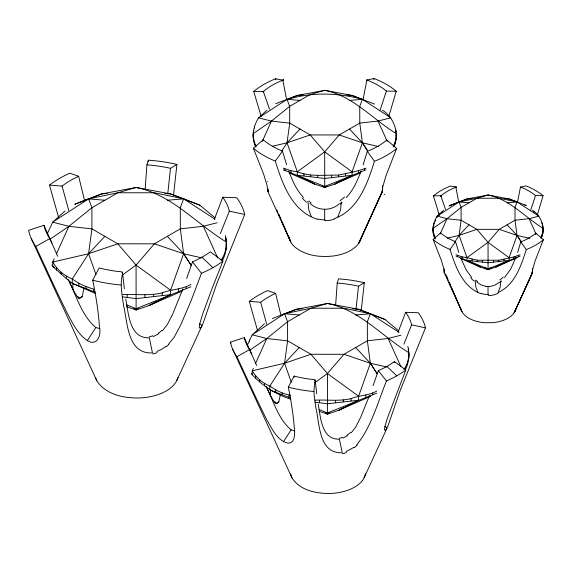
<?xml version="1.0" encoding="UTF-8"?>
<svg xmlns="http://www.w3.org/2000/svg" width="572" height="572" viewBox="0 0 572 572"><rect width="100%" height="100%" fill="white"/><g stroke="black" fill="none" stroke-linecap="round" stroke-linejoin="round"><path stroke-width="0.86" d="M47.569 233.154L52.696 222.165L68.876 226.319L91.92 228.879L117.782 243.801L136.072 265.115L136.115 309.967L148.892 305.605L182.11 291.127M310.038 203.489C314.028 207.057 319.283 209.338 324.682 209.23L324.667 220.17L325.568 220.184M255.698 146.99C251.051 137.609 253.174 126.398 258.608 117.832L271.435 121.1L289.697 123.116L310.196 134.949L324.696 151.852L324.724 187.523L334.856 184.055L360.753 172.715M247.569 344.709L252.195 334.792L266.795 338.517L287.594 340.812L310.925 354.282L327.434 373.523L327.47 414.128L339.003 410.174L370.52 396.382M435.077 238.86C431.388 231.581 432.954 222.837 437.201 216.159L447.068 218.69L461.118 220.249L476.891 229.351L488.045 242.349L488.066 269.698L495.86 267.038L517.152 257.757M382.618 186.758L382.289 191.627L382.732 186.908L385.971 175.747L396.661 148.42L386.786 140.018A72.887 42.078 0 0 1 367.288 151.308L363.156 164.929M532.568 270.685L532.568 268.354M532.553 271.271L532.339 272.923L532.689 269.298L535.178 260.71L543.4 239.689L535.807 233.226A56.07 32.368 0 0 1 520.799 241.913L517.624 252.388M72.851 289.268L72.894 283.44M270.384 395.352L270.42 390.09M145.124 189.818L146.911 164.886L148.355 160.203A110.861 64.007 0 0 1 176.912 164.436M148.262 161.626L148.355 160.203M335.692 304.304L337.215 283.097L338.517 278.871A100.043 57.758 0 0 1 364.292 282.69L361.239 310.575M225.947 248.069L224.653 253.432L222.508 258.094L222.508 260.653C226.247 252.931 227.434 243.815 225.282 235.478M253.174 137.151L253.518 130.316M393.779 146.947C399.849 133.984 394.344 117.703 382.403 110.11M408.544 358.172L407.371 363.013L405.434 367.21L405.434 369.526C408.866 362.426 409.938 354.018 407.829 346.375M433.025 231.017L433.29 225.761M541.398 238.016C545.717 228.178 541.477 216.037 532.525 210.303M57.672 256.242L43.965 225.297L28.6 230.287A107.271 61.933 0 0 0 35.779 246.468C45.903 268.39 56.013 290.319 66.638 312.005C72.315 322.694 77.871 335.006 88.689 341.355C97.612 345.717 101.301 334.634 99.507 327.663C98.498 311.683 95.881 295.86 92.743 280.18L99.17 267.918A90.826 52.438 0 0 0 118.118 271.493C122.487 271.636 123.016 271.793 121.915 276.791C120.113 286.579 122.429 296.403 123.681 306.142C127.728 323.159 127.449 354.275 152.481 352.917L149.328 337.852C129.108 338.452 128.657 313.22 125.754 298.97M230.466 342.12A96.804 55.892 0 0 0 236.922 356.728C246.782 377.928 256.428 399.235 266.938 420.12C271.914 428.521 276.705 439.503 286.586 442.878C295.781 444.83 294.966 432.482 294.208 426.626C293.136 413.349 290.955 400.2 288.331 387.151L294.13 376.083A81.968 47.326 0 0 0 311.232 379.308C315.823 379.186 315.308 380.38 314.579 384.842C313.141 392.192 314.807 399.563 315.687 406.885C319.791 422.944 318.225 453.732 342.242 452.788L339.396 439.196C321.149 439.732 320.742 416.959 318.125 404.104M173.53 195.324L176.92 164.421L170.506 168.325L167.768 193.736M364.3 282.682L358.508 286.207L356.034 309.137M225.947 250.636L226.376 242.056C196.346 223.859 171.936 194.552 136.15 187.48L101.616 193.922L74.732 204.275L88.546 198.863L117.825 192.771L136.15 187.48L170.699 193.951L183.641 198.849L199.935 205.234L215.043 217.818M395.938 140.397L396.282 133.598C372.486 119.148 353.138 95.896 324.76 90.312L297.383 95.445L287.065 99.314L299.957 100.422L310.231 94.494L324.76 90.312L352.145 95.46L374.517 104.09M408.544 360.482L408.93 352.738C381.839 336.3 359.817 309.831 327.506 303.467L296.339 309.302L272.322 318.54M542.842 233.519L543.107 228.285C524.796 217.196 509.909 199.321 488.088 195.009L467.031 198.942L449.149 205.834L451.558 204.905M83.962 288.031L82.225 296.582L79.773 298.362M280.409 394.237L278.843 401.952L276.805 403.517M516.03 308.229L515.872 309.009A28.321 16.352 0 0 1 510.846 316.245L509.159 317.474A26.577 15.344 0 0 1 506.241 319.112L505.169 319.605A28.271 16.323 0 0 1 492.771 322.665L484.641 322.715A28.343 16.366 0 0 1 472.114 319.82L469.984 318.84A26.548 15.33 0 0 1 467.145 317.153L466.294 316.538A28.285 16.331 0 0 1 460.996 309.38L460.803 308.601M373.802 79.694L374.038 78.514A84.892 49.013 0 0 1 396.253 91.198L388.724 116.667M363.22 98.834L366.838 80.08L374.038 78.514M517.417 202.753L520.463 187.123L525.997 185.914A65.301 37.702 0 0 1 543.085 195.674L537.644 213.935M433.483 226.505L433.876 224.867M393.207 146.31L394.909 142.614L395.938 138.367M540.747 238.066L542.842 231.953M360.882 238.538L360.589 239.546A36.965 21.343 0 0 1 355.348 247.097L350.951 250.293L346.968 252.309A36.815 21.257 0 0 1 332.582 256.099L325.568 256.556L318.532 256.192A36.994 21.357 0 0 1 305.455 253.16L299.928 250.622L295.402 247.497A36.83 21.264 0 0 1 289.532 239.017L289.132 236.987M396.682 148.427A84.742 48.927 0 0 1 374.453 161.275C367.41 183.526 358.337 210.038 334.313 218.604M543.414 239.697A65.187 37.638 0 0 1 526.312 249.578C521.035 265.78 514.943 284.978 498.141 292.471L500.257 286.879L500.786 280.873M380.13 110.124L386.379 91.077L396.246 91.205M530.501 210.811L535.485 195.581L543.078 195.674M186.658 278.493L192.514 261.862A94.08 54.319 0 0 0 201.995 257.2A92.921 53.646 0 0 0 210.339 251.837L222.901 261.19L211.919 288.881L202.509 314.5L199.592 324.353L199.278 327.234L199.85 328.149L201.387 326.827L203.182 322.958L216.781 283.712L244.709 214.479A110.153 63.592 0 0 0 236.765 197.748L222.73 197.261L214.378 219.248M373.08 385.621L378.371 370.613A84.906 49.02 0 0 0 386.929 366.409A83.855 48.413 0 0 0 394.451 361.568L405.791 370.012L387.394 418.118L384.756 427.012L384.477 429.615L384.992 430.437L386.372 429.243L388.002 425.754L400.264 390.333L425.475 327.856A99.406 57.393 0 0 0 418.304 312.755L405.634 312.319L398.105 332.16M155.877 301.73L148.892 305.605L170.606 294.659L170.606 290.24L183.626 253.761L180.323 228.85L180.302 207.707L183.641 198.849L154.447 192.778L117.825 192.771L91.899 207.736L68.876 226.319L50.164 239.153M341.076 180.595L334.856 184.055L352.073 175.304L352.073 171.793L362.391 142.85L359.774 123.094L359.752 106.335L362.405 99.328C334.069 91.584 302.917 91.942 275.747 103.768M343.665 407.579L339.003 410.174L358.601 400.221L358.601 396.224L370.349 363.277L367.367 340.783L367.346 321.707L370.363 313.728L358.687 309.323L327.506 303.467L310.968 308.222L284.591 313.713L252.195 334.792L264.471 323.773M502.781 263.199L495.86 267.038L509.101 260.367L509.101 257.672L517.038 235.421L515.022 220.234L515.007 207.343L517.045 201.945L509.159 198.956L488.088 195.009L476.919 198.234L459.094 201.93M222.901 261.19A108.237 62.491 0 0 1 212.898 267.675A109.595 63.277 0 0 1 201.466 273.294L191.148 300.593L181.117 324.009M405.791 370.012A97.676 56.392 0 0 1 396.761 375.861A98.906 57.1 0 0 1 386.443 380.931C377.684 402.652 371.586 426.455 356.721 444.93M361.003 171.128C357.464 180.645 353.31 190.269 346.146 197.655M515.973 257.157L510.717 269.062L504.547 277.563M182.883 288.917L172.851 313.642M369.469 395.595L360.625 417.346M394.072 362.584L394.451 361.568M222.722 197.261A94.587 54.612 0 0 1 229.351 211.147L220.306 233.726M403.875 344.18L411.618 324.846L425.475 327.856M441.212 196.217L440.805 195.767L445.602 209.567M535.249 234.491L535.807 233.226M263.821 91.913L263.077 91.785L263.284 91.327L269.526 109.259M263.263 91.384L253.753 91.448L261.182 116.488M359.759 241.534L382.525 190.891L358.594 243.472L382.561 191.191M515.014 311.318L532.525 272.358L514.121 312.805L532.553 272.594L531.567 272.208M54.204 258.809L52.738 262.055L52.738 266.473L66.366 278.635L72.286 283.354L95.781 293.6M56.406 253.932L68.876 226.319M172.53 314.364L172.279 314.907M262.291 141.348L271.435 121.1L289.682 106.356L299.957 100.422M253.325 368.368L252.231 370.785L252.231 374.782C262.913 386.129 275.954 394.473 290.883 399.213M255.505 363.527L266.795 338.517L287.573 321.736L310.968 308.222L344.015 308.236L370.363 313.728L385.07 319.512L398.698 330.866M440.147 234.027L447.068 218.69L461.111 207.357L476.919 198.234L499.242 198.241L517.045 201.945L526.154 205.512M360.331 417.996L355.67 427.12L351.301 432.711M172.115 315.265L167.36 324.474L162.519 330.666M176.734 380.573L202.045 325.618L199.435 323.38M364.128 477.749L386.972 428.156L384.985 426.447M180.859 324.574L180.595 325.139M180.323 325.704L174.16 337.223L168.518 344.215M337.823 217.038L340.576 209.774L341.269 201.959M281.789 150.979L287.051 142.828L299.957 129.029M454.826 241.992L459.087 235.407L469.011 224.796M87.23 340.783L95.839 327.541L99.871 328.635M283.362 441.834L291.127 429.887L294.766 430.88M460.617 258.472L480.273 267.038L488.066 269.698L489.039 268.247M481.274 293.801C462.605 287.23 455.455 266.695 450.064 249.406L455.569 241.742A56.027 32.347 0 0 1 440.633 232.954L433.183 239.525L441.448 260.596L443.929 269.083L444.287 272.68L444.108 268.962M286.551 99.378L282.961 80.795L283.619 79.88L282.611 80.137L275.661 78.75A84.949 49.042 0 0 0 253.739 91.441M458.701 201.966L455.941 187.673L456.442 186.965L450.321 186.1A65.344 37.731 0 0 0 433.462 195.86L438.581 212.898M221.014 260.046L222.508 258.094M403.825 369.326L405.434 367.21M122.401 275.053L136.072 265.115L154.397 243.815L180.323 228.85L203.346 226.276L216.938 222.773M283.333 168.154L290.962 170.763L297.311 171.772L324.696 151.852L339.217 134.956L359.774 123.094L378.021 121.064L390.819 117.789L362.405 99.328L349.499 100.422M314.679 382.804L327.434 373.523L343.972 354.29L367.367 340.783L388.145 338.474L401.001 335.185M456.013 254.776L462.09 256.878L466.974 257.657L488.045 242.349L499.213 229.358L515.022 220.234L529.057 218.661L538.903 216.13L517.045 201.945L507.121 202.795M104.855 236.336L88.581 253.732L72.286 278.936L72.286 283.354L95.116 292.128M299.263 347.54L284.577 363.256L269.87 386.021L269.87 390.018L290.633 397.998M437.201 217.51L437.201 216.159L443.572 210.324M263.141 139.89L253.382 148.212L263.599 174.045L267.081 185.492L267.81 191.305L267.646 190.24M339.496 203.668C335.528 207.25 329.937 209.445 324.724 209.23M499.427 282.189L495.266 284.935L490.926 286.286A12.591 10.346 -0.7 0 1 488.531 286.429L488.03 286.465L488.023 294.88L488.71 294.895M64.986 211.054L52.696 222.165L88.546 198.863L104.855 200.25M267.002 110.146L258.608 117.832L287.022 99.335L289.682 106.356L289.697 123.116L287.051 142.828L297.311 171.772L297.311 175.282L314.6 184.055L324.724 187.523L326.877 186.129M165.98 346.432L161.661 349.292L156.799 351.558M353.811 447.397L346.139 451.558M271.435 121.1L253.174 133.641L253.525 140.447M249.592 350.329L266.795 338.517M447.068 218.69L433.025 228.321L433.297 233.555M158.837 333.676L153.189 336.629M126.526 306.699L136.115 309.967L138.281 308.558M437.201 216.159L459.059 201.952L469.011 202.795M484.391 267.317L488.066 269.698L491.005 267.789M319.233 411.304L327.47 414.128L329.694 412.677M347.461 435.771L342.878 438.088M43.98 225.297A92.092 53.167 0 0 0 49.814 238.553L35.793 246.468M230.916 343.136L230.445 342.127L244.315 337.616A83.112 47.984 0 0 0 249.592 349.578L236.937 356.721M78.543 298.605L82.225 296.582M275.804 403.618L278.843 401.952M297.311 171.772C310.51 177.113 324.853 174.825 338.645 175.103C347.819 172.966 357.221 171.457 366.059 168.182M122.83 294.63C135.979 293.908 149.299 296.089 162.269 292.871C171.586 289.11 182.132 289.568 190.962 284.413M449.149 205.834L459.059 201.952L461.111 207.357L461.118 220.249L459.087 235.407L466.974 257.657L477.298 260.21L498.777 260.217L513.985 256.892L520.062 254.797M315.05 400.164C327.055 399.571 339.225 401.494 351.072 398.598C359.388 395.209 368.804 395.652 376.705 391.091M366.059 169.863L324.717 186.472L283.333 169.841M376.705 393.193L327.463 412.934L319.248 409.581M190.962 286.765L136.1 308.665L126.219 304.654M444.73 272.143L444.122 272.386L461.947 311.668L451.258 287.123M520.062 256.106L488.059 268.904L456.013 256.084M267.996 190.776L267.596 190.934L290.776 241.992L278.664 214.171M286.515 99.635L297.383 95.445L303.167 94.88M458.286 202.316L467.031 198.942L472.114 198.448M282.253 314.743L296.339 309.302L302.195 308.737M84.42 200.558L101.616 193.922L107.457 193.357M272.415 146.239L287.051 142.828L310.196 134.949L339.217 134.956L362.433 142.828L378.793 146.611M447.318 238.138L459.087 235.407L476.891 229.351L499.213 229.358L517.038 235.421L529.679 238.317M352.073 175.304L324.689 178.435L297.311 175.282M170.606 294.659L136.065 298.62L122.83 296.882M509.101 260.367L488.038 262.777L466.974 260.353L466.974 257.657M358.601 400.221L327.427 403.789L315.05 402.166M167.367 200.25L183.641 198.849L215.008 219.205M355.677 314.972L370.363 313.728L399.034 332.353M433.469 195.867L440.805 195.767M84.663 201.008L78.65 176.276A93.629 54.061 0 0 0 62.076 186.079L49.485 185.128L58.53 217.196M281.045 315.694L275.611 293.386A84.499 48.784 0 0 0 260.66 302.231L249.292 301.365L257.457 330.309M120.957 284.999L115.244 284.42A105.884 61.133 0 0 1 92.75 280.173M299.263 314.972L284.599 313.728L287.573 321.736L287.594 340.812L284.577 363.256L291.291 382.203M313.792 391.491L308.644 390.976A95.553 55.169 0 0 1 288.338 387.144M346.36 94.895L352.145 95.46L363.763 99.957M504.075 198.455L509.159 198.956L517.896 202.331M164.865 193.379L170.699 193.951L199.935 205.234M352.831 308.751L358.687 309.323L372.765 314.772M376.998 373.545L370.349 363.277L343.972 354.29L310.925 354.282L284.577 363.256L252.231 370.785C256.227 377.663 262.455 383.118 269.87 386.021C276.026 390.547 283.09 393.944 290.633 395.309M485.549 286.3L481.052 284.913L476.769 282.053M244.709 214.479L229.358 211.147M201.601 257.865L183.676 253.732L154.397 243.815L117.782 243.801L88.581 253.732L52.738 262.055C57.164 269.669 64.064 275.718 72.286 278.936C78.614 283.669 85.843 287.044 93.515 288.939L93.515 291.498M355.677 347.54L370.341 363.234L386.572 366.995M366.917 79.937L366.723 79.916A73.016 42.156 0 0 1 386.386 91.077M317.56 219.276C292.235 211.59 282.411 184.005 275.318 161.054L282.482 151.087L286.615 164.75M517.038 235.421L521.321 241.992L517.038 235.421L507.121 224.796M167.367 236.336L183.676 253.732L191.327 265.587M78.65 176.276L69.734 173.187A109.088 62.984 0 0 0 49.478 185.128M275.611 293.386L267.574 290.59A98.448 56.835 0 0 0 249.292 301.365M524.596 204.919L526.19 205.527M385.07 319.512L373.566 315.079M289.511 173.066L314.6 184.055L307.6 180.166M51.988 265.029L52.738 266.473L54.326 267.246M466.974 260.353L480.273 267.038L473.351 263.206M52.738 266.473L54.29 267.331M322.579 186.129L324.724 187.523M325.246 412.684L327.47 414.128M133.941 308.558L136.115 309.967M488.045 242.349L509.101 257.672M324.696 151.852L352.073 171.793M327.434 373.523L358.601 396.224M136.072 265.115L170.606 290.24M291.127 429.887C278.028 418.833 273.752 401.194 266.059 386.529M95.839 327.541C81.31 315.315 76.619 295.695 68.061 279.493M386.929 366.409L396.761 375.861M201.995 257.2L212.898 267.675M349.499 129.029L362.383 142.807L367.682 150.972L362.391 142.85M471.721 277.377L466.237 269.998L460.846 258.244M303.482 197.419C296.396 190.018 292.278 180.445 288.767 170.978M274.867 402.781L271.843 398.069L267.11 388.281M77.821 297.504L74.467 292.285L69.226 281.431M386.443 380.931L378.371 370.613M201.466 273.294L192.514 261.862M520.792 241.906L526.304 249.571M367.274 151.301L374.438 161.268M487.094 268.247L488.066 269.698M191.305 265.608L183.619 253.711M370.399 363.249L377.027 373.53M232.84 349.556L292.027 477.92C299.707 490.197 315.765 493.536 329.343 493.479A37.58 21.7 0 0 0 362.548 480.366M31.253 238.524L96.832 380.766C105.341 394.373 123.144 398.069 138.188 398.005A41.649 24.045 0 0 0 174.982 383.476A41.649 24.045 0 0 0 177.849 377.577M455.669 187.166L455.941 187.673M282.611 80.137L282.961 80.795M251.458 373.294L252.231 374.782M477.727 292.192L475.804 286.879L475.118 280.402M311.282 216.681L308.787 209.767L307.893 201.351M433.297 231.989L435.406 238.102M253.525 138.41L254.561 142.664L256.27 146.353M529.057 218.661L536.007 233.991M203.346 226.276L217.689 257.943M378.021 121.064L387.187 141.305M388.145 338.474L400.922 366.702M244.315 337.616L251.616 354.032M249.599 349.578L256.685 365.544M49.828 238.553L51.88 243.164M292.027 477.92L291.434 476.583A37.609 21.715 0 0 1 290.698 473.838M96.832 380.766L96.175 379.279A41.67 24.06 0 0 1 95.688 377.77M446.632 276.483L447.697 278.936M449.12 282.21L450.55 285.485M445.531 273.967L448.326 280.402M449.027 282.01L461.246 310.153M276.798 209.938L277.856 212.376M278.564 214.007L280.68 218.883M281.388 220.506L289.861 240.018M88.603 198.856L91.899 207.736L91.92 228.879L88.581 253.732L95.932 274.467M458.744 252.252L455.569 241.742M266.702 324.274L260.66 302.231M68.769 210.51L62.076 186.086M395.517 130.595L395.931 132.304L395.931 130.266M408.143 349.649L408.53 351.265L408.53 348.949M225.561 238.882L225.94 240.419L225.94 237.859M275.661 78.75L275.904 79.937M294.13 376.083L294.294 377.141M315.1 379.701L316.752 393.765M122.408 271.929L124.381 288.796M543.107 230.981L542.835 225.725M396.103 134.706L396.282 137.101M408.701 353.61L408.93 356.735M226.19 243.879L226.376 246.475M382.575 185.678L382.618 186.744M542.056 235.228L542.056 236.408M542.042 222.83L542.042 224.01M533.812 211.375L533.812 212.555M518.618 255.477L518.618 256.656M513.985 256.892L513.985 258.451M504.011 259.273L504.011 260.832M498.777 260.217L498.777 261.397M493.429 260.482L493.429 262.048M482.639 260.482L482.639 262.04M477.298 260.21L477.298 261.39M472.057 259.259L472.057 260.825M462.09 256.878L462.09 258.437M457.464 255.455L457.464 256.642M442.285 211.404L442.285 212.591M439.511 213.892L439.511 215.458M435.385 219.648L435.385 221.214M434.091 235.264L434.091 236.443M434.077 222.858L434.077 224.045M407.371 363.013L407.371 364.764M394.909 142.614L394.909 144.158M372.687 392.978L372.687 394.73M365.83 395.073L365.83 397.39M364.45 168.94L364.45 170.485M358.422 170.785L358.422 172.815M351.072 398.598L351.072 400.915M345.459 173.874L345.459 175.911M343.314 399.992L343.314 401.744M338.645 175.103L338.645 176.641M335.406 400.393L335.406 402.709M331.703 175.454L331.703 177.484M319.441 400.386L319.441 402.702M317.674 175.447L317.674 177.484M310.732 175.089L310.732 176.634M303.918 173.867L303.918 175.897M290.962 170.763L290.962 172.794M289.032 395.052L289.032 397.368M284.942 168.919L284.942 170.456M282.175 392.95L282.175 394.701M275.761 389.925L275.761 392.242M264.529 383.44L264.529 385.757M259.767 380.008L259.767 381.767M255.648 375.775L255.648 378.092M254.54 126.541L254.54 128.085M254.561 142.664L254.561 144.201M249.506 339.961L249.506 341.505M224.653 253.432L224.653 255.377M186.222 286.643L186.222 288.581M178.621 288.967L178.621 291.527M162.269 292.871L162.269 295.431M153.675 294.416L153.675 296.353M144.909 294.859L144.909 297.419M127.213 294.852L127.213 297.411M85.922 286.615L85.922 288.553M78.807 283.262L78.807 285.821M66.366 276.076L66.366 278.635M61.09 272.272L61.09 274.217M56.528 267.582L56.528 270.148M161.84 330.401A19.57 11.619 -24.2 0 1 158.294 333.219M152.81 335.728A27.649 22.708 -16.8 0 1 149.106 336.894M78.936 297.669A18.912 4.955 81.3 0 1 77.806 296.346M79.773 298.384A19.848 5.677 89.1 0 1 78.986 298.169M146.911 164.872A95.066 54.883 0 0 1 170.499 168.332M157.221 352.595A34.248 30.373 -16.8 0 1 152.731 354.004M168.862 344.337A23.731 14.472 -23 0 1 166.295 346.611M350.565 432.411A17.725 10.525 -24.2 0 1 346.897 435.242M342.535 437.273A24.953 20.492 -16.8 0 1 339.196 438.331M275.876 402.924A17.067 4.469 81.3 0 1 274.853 401.737M276.805 403.575A18.075 5.177 89.1 0 1 275.926 403.296M337.215 283.09A85.793 49.528 0 0 1 358.501 286.214M405.634 312.319A85.357 49.278 0 0 1 411.618 324.846M346.518 452.495A30.902 27.413 -16.8 0 1 342.471 453.768M357.171 445.102A21.429 13.363 -22.5 0 1 354.225 447.676M365.415 473.673A37.588 21.7 0 0 1 362.526 480.358M440.633 196.117A56.285 32.497 0 0 1 456.435 186.958M520.356 186.958A56.163 32.425 0 0 1 535.492 195.574M503.281 277.048A25.74 16.359 -18.8 0 1 499.821 279.887M501.444 281.095A20.964 14.014 -9.7 0 1 500.1 282.497M488.03 286.508A12.305 10.153 2.7 0 1 485.542 286.343M477.62 281.674A21.386 12.999 16.1 0 1 475.961 280.144M474.088 281.088A25.64 18.283 13.8 0 1 470.684 277.792M450.05 249.413A65.129 37.602 0 0 1 433.168 239.532M438.645 212.855A204.397 126.105 -88.3 0 1 439.003 214.193M444.237 271.414A15.709 0.801 89.2 0 1 444.144 271.514M488.002 294.53A16.037 12.563 3.6 0 1 481.452 293.465M498.498 292.878A17.01 14.15 -0.8 0 1 488.724 295.645M282.475 151.094A72.837 42.049 0 0 1 263.07 139.661M263.07 91.777A73.173 42.249 0 0 1 283.612 79.873M344.508 196.982A33.462 21.271 -18.8 0 1 340.011 200.672M342.12 202.252A27.256 18.218 -9.7 0 1 340.376 204.068M311.147 203.003A27.799 16.895 16.1 0 1 308.994 201.015M306.556 202.238A33.333 23.767 13.8 0 1 302.13 197.948M275.311 161.061A84.663 48.877 0 0 1 253.367 148.22M267.517 181.453A20.921 0.379 -89.3 0 1 267.51 181.674M324.653 219.848A20.621 16.424 3.1 0 1 317.682 218.962M334.534 218.997A21.314 17.732 -0.8 0 1 325.568 220.699M384.842 194.38A30.352 10.975 43.9 0 1 383.998 194.223M268.69 191.255L267.617 188.803L268.676 191.241"/></g></svg>
